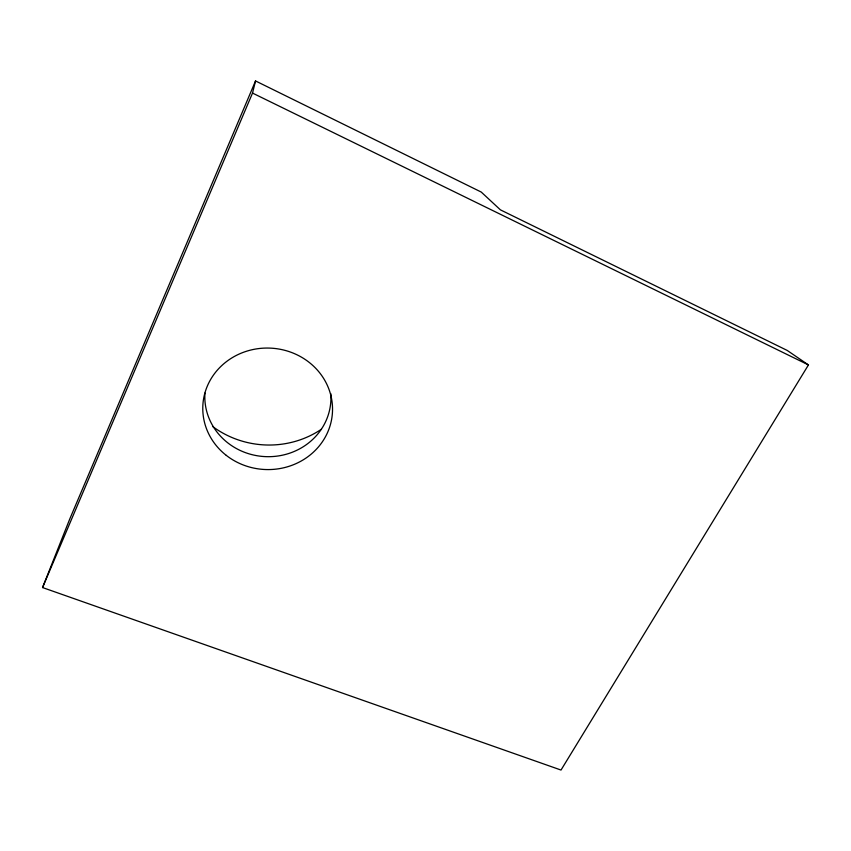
<?xml version="1.0" encoding="UTF-8"?>
<svg xmlns="http://www.w3.org/2000/svg" width="851" height="851" viewBox="0 0 851 851"><rect width="100%" height="100%" fill="white"/><g stroke="black" fill="none" stroke-linecap="round" stroke-linejoin="round"><path stroke-width="1.28" d="M42.55 587.552L252.524 93.078L255.534 80.951L481.24 192.06L500.42 209.857L787.207 350.431L808.45 364.93L561.011 770.049L42.55 587.552L69.771 518.972L255.534 80.951M252.524 93.078L808.45 364.93M330.784 393.651A63.08 59.272 3.6 0 1 268.065 456.689A63.08 59.272 3.6 0 1 204.953 393.077M321.465 429.191A91.206 86.717 6.8 0 1 212.697 426.542M226.27 455.37A64.899 60.761 2.8 0 0 331.624 419.362A64.899 60.761 2.8 0 0 245.056 351.718A64.899 60.761 2.8 0 0 226.27 455.37"/></g></svg>
